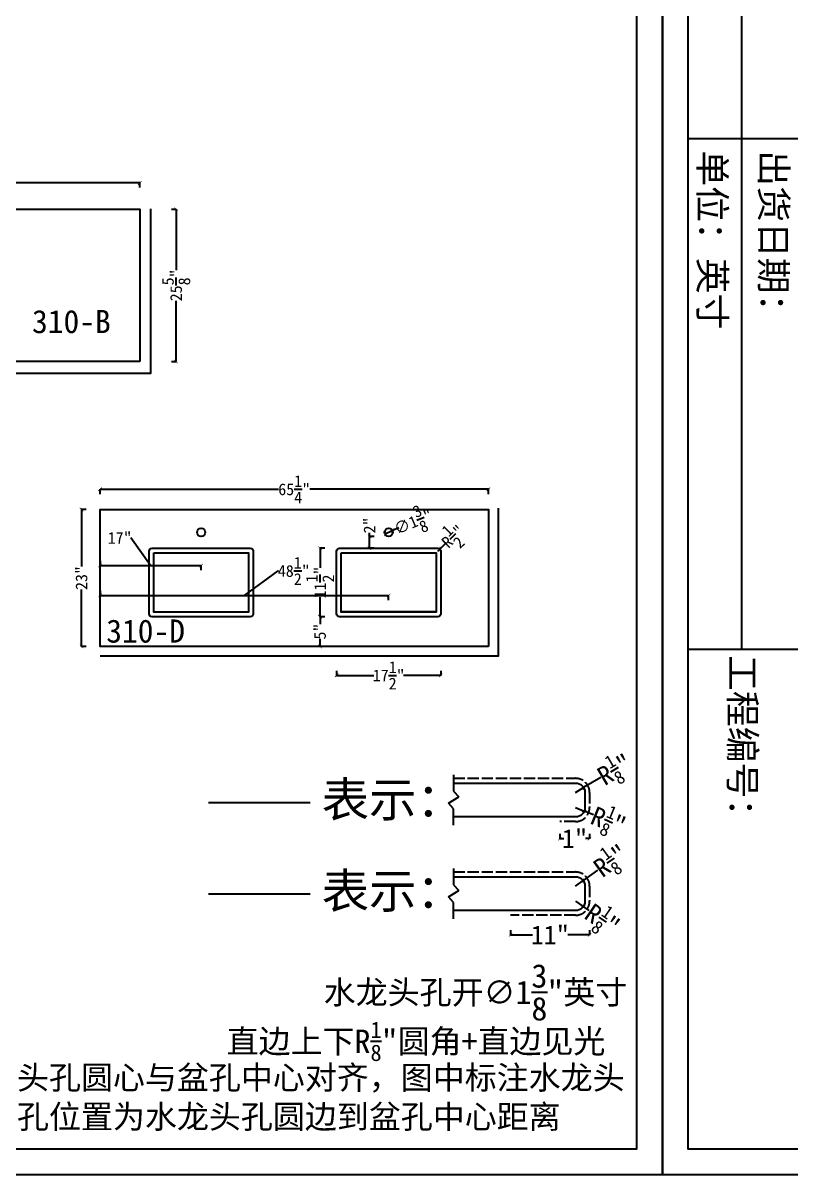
# Model space of a CAD drawing. Header units: millimetres. Extents: x 3183 to 64783, y -8707 to 2293.
# Drawn here: x 38954 to 42232, y -8707 to -3792 of the extents above; entities that cross this region are included whole.
import ezdxf
from ezdxf.lldxf.tags import DXFTag

# ---------------------------------------------------------------- set-up
doc = ezdxf.new("R2010")
doc.units = ezdxf.units.MM
doc.linetypes.add('ACAD_ISO02W100', pattern=[15, 12, -3])
for name, color, linetype in [('大样', 3, 'Continuous'), ('标注', 1, 'Continuous'), ('框', 4, 'Continuous'), ('编号', 6, 'Continuous'), ('说明', 8, 'Continuous')]:
    doc.layers.add(name, color=color, linetype=linetype)
doc.styles.get("Standard").update_dxf_attribs({"font": 'arial.ttf'})
doc.styles.add('样式 1', font='NSimSun.ttf')
tags = doc.linetypes.add('MB', pattern='A,0.5,-0.2,["MB",Standard,S=0.1,R=0,X=-0.1,Y=-0.05],-0.2', length=0.9).pattern_tags.tags
tags[6] = DXFTag(74, 10)
doc.linetypes.add('ZIGZAG', pattern='A,0.00254,-5.08,[131,ltypeshp.shx,S=5.08,R=0,X=-5.08,Y=0],-10.16,[131,ltypeshp.shx,S=5.08,R=180,X=5.08,Y=0],-5.08', length=20.32254)
doc.dimstyles.new('英寸', dxfattribs={"dimtxt": 50, "dimasz": 15, "dimexe": 1, "dimexo": 0.5, "dimtad": 0, "dimdec": 4, "dimlfac": 0.03937, "dimlunit": 5, "dimtxsty": '样式 1', "dimblk": 'ARCHTICK', "dimcen": 2.5, "dimclrt": 1, "dimadec": 0, "dimazin": 0, "dimtfac": 1, "dimtdec": 4, "dimtmove": 0, "dimatfit": 3, "dimfxl": 20, "dimfxlon": 1, "dimtolj": 1, "dimarcsym": 0})

# ---------------------------------------------------------------- blocks, each defined once
blk = doc.blocks.new('框')
for p, q in [((22381.4, -6593.4), (22381.4, -7291.7)), ((24363.8, -6593.4), (24363.8, -7291.7)), ((19174.7, -7084.3), (24363.8, -7084.3))]:
    blk.add_line(p, q)
at = {"layer": '框'}
for points in [[(16401.7, -391.7), (26401.7, -391.7), (26401.7, -7391.7), (16401.7, -7391.7)], [(16501.7, -491.7), (26301.7, -491.7), (26301.7, -7291.7), (16501.7, -7291.7)]]:
    blk.add_lwpolyline(points, close=True, dxfattribs=at)
at = {"layer": '框', "style": '样式 1'}
for tag, p in [('制图人：', (20840.1, -6764.8)), ('出图日期：', (22426.6, -6767.5)), ('图号：', (24401.3, -6776.7)), ('工程名称：', (19243.4, -6892.1)), ('车间确认：', (20840.1, -7012.5)), ('出货日期：', (22426.6, -7010.9)), ('工程编号：', (24384.7, -7131.5)), ('位置：', (19243.4, -7239.7)), ('确认：', (20840.1, -7240)), ('单位：', (22426.6, -7248.8))]:
    blk.add_attdef(tag, p, '', height=101.9, dxfattribs=at)
blk = doc.blocks.new('_ArchTick')
at = {"color": 0, "linetype": 'ByBlock', "const_width": 0.15}
blk.add_lwpolyline([(-0.5, -0.5), (0.5, 0.5)], dxfattribs=at)
blk = doc.blocks.new('*D380')
at = {"layer": 'Defpoints', "color": 0, "transparency": 16777216}
for p in [(41372.5, -7124.9), (41245, -7199.5), (41372.5, -7272.2)]:
    blk.add_point(p, dxfattribs=at)
at = {"layer": '标注', "color": 0, "lineweight": -2, "transparency": 16777216}
for p, q in [((41245, -7252.2), (41245, -7273.2)), ((41245, -7272.2), (41262.1, -7272.2)), ((41372.5, -7272.2), (41355.4, -7272.2)), ((41372.5, -7252.2), (41372.5, -7273.2))]:
    blk.add_line(p, q, dxfattribs=at)
at = {"layer": '标注', "color": 0, "lineweight": -2, "transparency": 16777216, "xscale": 15, "yscale": 15, "zscale": 15, "rotation": 180}
blk.add_blockref('_ArchTick', (41245, -7272.2), dxfattribs=at)
at = {"layer": '标注', "color": 0, "lineweight": -2, "transparency": 16777216, "xscale": 15, "yscale": 15, "zscale": 15}
blk.add_blockref('_ArchTick', (41372.5, -7272.2), dxfattribs=at)
at = {"layer": '标注', "color": 1, "transparency": 16777216, "insert": (41308.7, -7272.2), "char_height": 80, "attachment_point": 5, "style": '样式 1'}
blk.add_mtext('\\A1;1"', dxfattribs=at)
blk = doc.blocks.new('*D376')
at = {"layer": 'Defpoints', "color": 0, "transparency": 16777216}
for p in [(41312.5, -7139.5), (41349.5, -7154.6)]:
    blk.add_point(p, dxfattribs=at)
at = {"layer": '标注', "color": 0, "lineweight": -2, "transparency": 16777216}
for p in [(41312.5, -7139.5), (41388.8, -7170.6)]:
    blk.add_line(p, (41349.5, -7154.6), dxfattribs=at)
at = {"layer": '标注', "color": 0, "lineweight": -2, "transparency": 16777216, "xscale": 15, "yscale": 15, "zscale": 15, "rotation": 157.781988696462}
blk.add_blockref('_ArchTick', (41349.5, -7154.6), dxfattribs=at)
at = {"layer": '标注', "color": 1, "transparency": 16777216, "insert": (41453, -7196.8), "char_height": 80, "attachment_point": 5, "rotation": 337.782, "style": '样式 1'}
blk.add_mtext('\\A1;R{\\H0.7x;\\S1/8;}"', dxfattribs=at)
blk = doc.blocks.new('*D377')
at = {"layer": 'Defpoints', "color": 0, "transparency": 16777216}
for p in [(41312.5, -7074.8), (41347, -7054.5)]:
    blk.add_point(p, dxfattribs=at)
at = {"layer": '标注', "color": 0, "lineweight": -2, "transparency": 16777216}
for p in [(41419.9, -7011.8), (41312.5, -7074.8)]:
    blk.add_line(p, (41347, -7054.5), dxfattribs=at)
at = {"layer": '标注', "color": 0, "lineweight": -2, "transparency": 16777216, "xscale": 15, "yscale": 15, "zscale": 15, "rotation": 210.3681656591391}
blk.add_blockref('_ArchTick', (41347, -7054.5), dxfattribs=at)
at = {"layer": '标注', "color": 1, "transparency": 16777216, "insert": (41479.8, -6976.8), "char_height": 80, "width": 32.078, "attachment_point": 5, "rotation": 30.3682, "style": '样式 1'}
blk.add_mtext('\\A1;R{\\H0.7x;\\S1/8;}"', dxfattribs=at)
blk = doc.blocks.new('*D381')
at = {"layer": 'Defpoints', "color": 0, "transparency": 16777216}
for p in [(41372.5, -7524.6), (41034.9, -7599.2), (41372.5, -7682.9)]:
    blk.add_point(p, dxfattribs=at)
at = {"layer": '标注', "color": 0, "lineweight": -2, "transparency": 16777216}
for p, q in [((41034.9, -7662.9), (41034.9, -7683.9)), ((41372.5, -7662.9), (41372.5, -7683.9)), ((41034.9, -7682.9), (41128.4, -7682.9)), ((41372.5, -7682.9), (41278.9, -7682.9))]:
    blk.add_line(p, q, dxfattribs=at)
at = {"layer": '标注', "color": 0, "lineweight": -2, "transparency": 16777216, "xscale": 15, "yscale": 15, "zscale": 15, "rotation": 180}
blk.add_blockref('_ArchTick', (41034.9, -7682.9), dxfattribs=at)
at = {"layer": '标注', "color": 0, "lineweight": -2, "transparency": 16777216, "xscale": 15, "yscale": 15, "zscale": 15}
blk.add_blockref('_ArchTick', (41372.5, -7682.9), dxfattribs=at)
at = {"layer": '标注', "color": 1, "transparency": 16777216, "insert": (41203.7, -7682.9), "char_height": 80, "attachment_point": 5, "style": '样式 1'}
blk.add_mtext('\\A1;11"', dxfattribs=at)
blk = doc.blocks.new('*D378')
at = {"layer": 'Defpoints', "color": 0, "transparency": 16777216}
for p in [(41312.5, -7539.2), (41345.5, -7561.8)]:
    blk.add_point(p, dxfattribs=at)
at = {"layer": '标注', "color": 0, "lineweight": -2, "transparency": 16777216}
for p in [(41312.5, -7539.2), (41370.2, -7578.8)]:
    blk.add_line(p, (41345.5, -7561.8), dxfattribs=at)
at = {"layer": '标注', "color": 0, "lineweight": -2, "transparency": 16777216, "xscale": 15, "yscale": 15, "zscale": 15, "rotation": 145.4963367511813}
blk.add_blockref('_ArchTick', (41345.5, -7561.8), dxfattribs=at)
at = {"layer": '标注', "color": 1, "transparency": 16777216, "insert": (41427.3, -7618.1), "char_height": 80, "attachment_point": 5, "rotation": 325.4963, "style": '样式 1'}
blk.add_mtext('\\A1;R{\\H0.7x;\\S1/8;}"', dxfattribs=at)
blk = doc.blocks.new('*D379')
at = {"layer": 'Defpoints', "color": 0, "transparency": 16777216}
for p in [(41345, -7451.1), (41312.5, -7474.5)]:
    blk.add_point(p, dxfattribs=at)
at = {"layer": '标注', "color": 0, "lineweight": -2, "transparency": 16777216}
for p in [(41406.8, -7406.6), (41312.5, -7474.5)]:
    blk.add_line(p, (41345, -7451.1), dxfattribs=at)
at = {"layer": '标注', "color": 0, "lineweight": -2, "transparency": 16777216, "xscale": 15, "yscale": 15, "zscale": 15, "rotation": 215.7626729903164}
blk.add_blockref('_ArchTick', (41345, -7451.1), dxfattribs=at)
at = {"layer": '标注', "color": 1, "transparency": 16777216, "insert": (41463.1, -7366.1), "char_height": 80, "width": 32.078, "attachment_point": 5, "rotation": 35.7627, "style": '样式 1'}
blk.add_mtext('\\A1;R{\\H0.7x;\\S1/8;}"', dxfattribs=at)
blk = doc.blocks.new('*D468')
at = {"layer": 'Defpoints', "color": 0, "transparency": 16777216}
for p in [(39452.4, -4474), (37633.2, -4585.7), (39452.4, -4585.7)]:
    blk.add_point(p, dxfattribs=at)
at = {"layer": '标注', "color": 0, "lineweight": -2, "transparency": 16777216}
for p, q in [((37633.2, -4494), (37633.2, -4473)), ((39452.4, -4494), (39452.4, -4473)), ((37633.2, -4474), (38477.7, -4474)), ((39452.4, -4474), (38608, -4474))]:
    blk.add_line(p, q, dxfattribs=at)
at = {"layer": '标注', "color": 0, "lineweight": -2, "transparency": 16777216, "xscale": 15, "yscale": 15, "zscale": 15, "rotation": 180}
blk.add_blockref('_ArchTick', (37633.2, -4474), dxfattribs=at)
at = {"layer": '标注', "color": 0, "lineweight": -2, "transparency": 16777216, "xscale": 15, "yscale": 15, "zscale": 15}
blk.add_blockref('_ArchTick', (39452.4, -4474), dxfattribs=at)
at = {"layer": '标注', "color": 1, "transparency": 16777216, "insert": (38542.8, -4474), "char_height": 50, "attachment_point": 5, "style": '样式 1'}
blk.add_mtext('\\A1;71{\\H1x;\\S5/8;}"', dxfattribs=at)
blk = doc.blocks.new('*D469')
at = {"layer": 'Defpoints', "color": 0, "transparency": 16777216}
for p in [(39285.2, -4585.7), (39285.2, -5236.6), (39607.6, -5236.6)]:
    blk.add_point(p, dxfattribs=at)
at = {"layer": '标注', "color": 0, "lineweight": -2, "transparency": 16777216}
for p, q in [((39587.6, -4585.7), (39608.6, -4585.7)), ((39607.6, -4585.7), (39607.6, -4845.6)), ((39607.6, -5236.6), (39607.6, -4976.7)), ((39587.6, -5236.6), (39608.6, -5236.6))]:
    blk.add_line(p, q, dxfattribs=at)
at = {"layer": '标注', "color": 0, "lineweight": -2, "transparency": 16777216, "xscale": 15, "yscale": 15, "zscale": 15}
for p, rotation in [((39607.6, -4585.7), 90), ((39607.6, -5236.6), 270)]:
    blk.add_blockref('_ArchTick', p, dxfattribs=dict(at, rotation=rotation))
at = {"layer": '标注', "color": 1, "transparency": 16777216, "insert": (39607.6, -4911.1), "char_height": 50, "attachment_point": 5, "rotation": 90, "style": '样式 1'}
blk.add_mtext('\\A1;25{\\H1x;\\S5/8;}"', dxfattribs=at)
blk = doc.blocks.new('*D470')
at = {"layer": 'Defpoints', "color": 0, "transparency": 16777216}
for p in [(39283, -6073.7), (39714.8, -6107), (39714.8, -6325.1)]:
    blk.add_point(p, dxfattribs=at)
at = {"layer": '标注', "color": 0, "lineweight": -2, "transparency": 16777216}
for p, q in [((39415.2, -5988.9), (39413.9, -5988.9)), ((39498.9, -6107), (39415.2, -5988.9)), ((39283, -6087), (39283, -6108)), ((39283, -6107), (39714.8, -6107)), ((39714.8, -6127), (39714.8, -6106))]:
    blk.add_line(p, q, dxfattribs=at)
at = {"layer": '标注', "color": 0, "lineweight": -2, "transparency": 16777216, "xscale": 15, "yscale": 15, "zscale": 15, "rotation": 180}
blk.add_blockref('_ArchTick', (39283, -6107), dxfattribs=at)
at = {"layer": '标注', "color": 0, "lineweight": -2, "transparency": 16777216, "xscale": 15, "yscale": 15, "zscale": 15}
blk.add_blockref('_ArchTick', (39714.8, -6107), dxfattribs=at)
at = {"layer": '标注', "color": 1, "transparency": 16777216, "insert": (39366.7, -5988.9), "char_height": 50, "attachment_point": 5, "style": '样式 1'}
blk.add_mtext('\\A1;17"', dxfattribs=at)
blk = doc.blocks.new('*D471')
at = {"layer": 'Defpoints', "color": 0, "transparency": 16777216}
for p in [(39283, -6192.4), (40514.9, -6234.4), (40514.9, -6325.1)]:
    blk.add_point(p, dxfattribs=at)
at = {"layer": '标注', "color": 0, "lineweight": -2, "transparency": 16777216}
for p, q in [((39899, -6234.4), (40042.9, -6129.9)), ((40042.9, -6129.9), (40044.2, -6129.9)), ((39283, -6214.4), (39283, -6235.4)), ((39283, -6234.4), (40514.9, -6234.4)), ((40514.9, -6254.4), (40514.9, -6233.4))]:
    blk.add_line(p, q, dxfattribs=at)
at = {"layer": '标注', "color": 0, "lineweight": -2, "transparency": 16777216, "xscale": 15, "yscale": 15, "zscale": 15, "rotation": 180}
blk.add_blockref('_ArchTick', (39283, -6234.4), dxfattribs=at)
at = {"layer": '标注', "color": 0, "lineweight": -2, "transparency": 16777216, "xscale": 15, "yscale": 15, "zscale": 15}
blk.add_blockref('_ArchTick', (40514.9, -6234.4), dxfattribs=at)
at = {"layer": '标注', "color": 1, "transparency": 16777216, "insert": (40109.9, -6129.9), "char_height": 50, "attachment_point": 5, "style": '样式 1'}
blk.add_mtext('\\A1;48{\\H1x;\\S1/2;}"', dxfattribs=at)
blk = doc.blocks.new('*D472')
at = {"layer": 'Defpoints', "color": 0, "transparency": 16777216}
for p in [(40433.1, -5982.2), (40514.9, -5982.2), (40514.9, -6033)]:
    blk.add_point(p, dxfattribs=at)
at = {"layer": '标注', "color": 0, "lineweight": -2, "transparency": 16777216}
for p, q in [((40453.1, -5982.2), (40432.1, -5982.2)), ((40433.1, -5982.2), (40433.1, -5967.2)), ((40433.1, -6033), (40433.1, -5982.2)), ((40453.1, -6033), (40432.1, -6033))]:
    blk.add_line(p, q, dxfattribs=at)
at = {"layer": '标注', "color": 0, "lineweight": -2, "transparency": 16777216, "xscale": 15, "yscale": 15, "zscale": 15}
for p, rotation in [((40433.1, -5982.2), 90), ((40433.1, -6033), 270)]:
    blk.add_blockref('_ArchTick', p, dxfattribs=dict(at, rotation=rotation))
at = {"layer": '标注', "color": 1, "transparency": 16777216, "insert": (40433.1, -5935.6), "char_height": 50, "attachment_point": 5, "rotation": 90, "style": '样式 1'}
blk.add_mtext('\\A1;2"', dxfattribs=at)
blk = doc.blocks.new('*D473')
at = {"layer": 'Defpoints', "color": 0, "transparency": 16777216}
for p in [(40292.7, -6117.2), (40737.2, -6164.3), (40737.2, -6575.5)]:
    blk.add_point(p, dxfattribs=at)
at = {"layer": '标注', "color": 0, "lineweight": -2, "transparency": 16777216}
for p, q in [((40292.7, -6555.5), (40292.7, -6576.5)), ((40292.7, -6575.5), (40452, -6575.5)), ((40737.2, -6575.5), (40577.9, -6575.5)), ((40737.2, -6555.5), (40737.2, -6576.5))]:
    blk.add_line(p, q, dxfattribs=at)
at = {"layer": '标注', "color": 0, "lineweight": -2, "transparency": 16777216, "xscale": 15, "yscale": 15, "zscale": 15, "rotation": 180}
blk.add_blockref('_ArchTick', (40292.7, -6575.5), dxfattribs=at)
at = {"layer": '标注', "color": 0, "lineweight": -2, "transparency": 16777216, "xscale": 15, "yscale": 15, "zscale": 15}
blk.add_blockref('_ArchTick', (40737.2, -6575.5), dxfattribs=at)
at = {"layer": '标注', "color": 1, "transparency": 16777216, "insert": (40514.9, -6575.5), "char_height": 50, "attachment_point": 5, "style": '样式 1'}
blk.add_mtext('\\A1;17{\\H1x;\\S1/2;}"', dxfattribs=at)
blk = doc.blocks.new('*D474')
at = {"layer": 'Defpoints', "color": 0, "transparency": 16777216}
for p in [(40222, -6033), (40350.2, -6033), (40378.9, -6325.1)]:
    blk.add_point(p, dxfattribs=at)
at = {"layer": '标注', "color": 0, "lineweight": -2, "transparency": 16777216}
for p, q in [((40242, -6033), (40221, -6033)), ((40222, -6033), (40222, -6116.2)), ((40222, -6325.1), (40222, -6242)), ((40242, -6325.1), (40221, -6325.1))]:
    blk.add_line(p, q, dxfattribs=at)
at = {"layer": '标注', "color": 0, "lineweight": -2, "transparency": 16777216, "xscale": 15, "yscale": 15, "zscale": 15}
for p, rotation in [((40222, -6033), 90), ((40222, -6325.1), 270)]:
    blk.add_blockref('_ArchTick', p, dxfattribs=dict(at, rotation=rotation))
at = {"layer": '标注', "color": 1, "transparency": 16777216, "insert": (40222, -6179.1), "char_height": 50, "attachment_point": 5, "rotation": 90, "style": '样式 1'}
blk.add_mtext('\\A1;11{\\H1x;\\S1/2;}"', dxfattribs=at)
blk = doc.blocks.new('*D475')
at = {"layer": 'Defpoints', "color": 0, "transparency": 16777216}
for p in [(40478.3, -6325.1), (40222, -6452.1), (40478.3, -6452.1)]:
    blk.add_point(p, dxfattribs=at)
at = {"layer": '标注', "color": 0, "lineweight": -2, "transparency": 16777216}
for p, q in [((40242, -6325.1), (40221, -6325.1)), ((40222, -6325.1), (40222, -6357.3)), ((40222, -6452.1), (40222, -6420)), ((40242, -6452.1), (40221, -6452.1))]:
    blk.add_line(p, q, dxfattribs=at)
at = {"layer": '标注', "color": 0, "lineweight": -2, "transparency": 16777216, "xscale": 15, "yscale": 15, "zscale": 15}
for p, rotation in [((40222, -6325.1), 90), ((40222, -6452.1), 270)]:
    blk.add_blockref('_ArchTick', p, dxfattribs=dict(at, rotation=rotation))
at = {"layer": '标注', "color": 1, "transparency": 16777216, "insert": (40222, -6388.6), "char_height": 50, "attachment_point": 5, "rotation": 90, "style": '样式 1'}
blk.add_mtext('\\A1;5"', dxfattribs=at)
blk = doc.blocks.new('*D476')
at = {"layer": 'Defpoints', "color": 0, "transparency": 16777216}
for p in [(40498.9, -5971.6), (40531, -5957.9)]:
    blk.add_point(p, dxfattribs=at)
at = {"layer": '标注', "color": 0, "lineweight": -2, "transparency": 16777216}
for p in [(40558.6, -5946.1), (40498.9, -5971.6)]:
    blk.add_line(p, (40531, -5957.9), dxfattribs=at)
at = {"layer": '标注', "color": 0, "lineweight": -2, "transparency": 16777216, "xscale": 15, "yscale": 15, "zscale": 15}
for p, rotation in [((40531, -5957.9), 203.1156398489249), ((40498.9, -5971.6), 23.11563984892492)]:
    blk.add_blockref('_ArchTick', p, dxfattribs=dict(at, rotation=rotation))
at = {"layer": '标注', "color": 1, "transparency": 16777216, "insert": (40619.5, -5920.1), "char_height": 50, "attachment_point": 5, "rotation": 23.1156, "style": '样式 1'}
blk.add_mtext('\\A1;∅1{\\H1x;\\S3/8;}"', dxfattribs=at)
blk = doc.blocks.new('*D477')
at = {"layer": 'Defpoints', "color": 0, "transparency": 16777216}
for p in [(40724.5, -6045.7), (40733.6, -6036.9)]:
    blk.add_point(p, dxfattribs=at)
at = {"layer": '标注', "color": 0, "lineweight": -2, "transparency": 16777216}
for p in [(40724.5, -6045.7), (40755.1, -6016)]:
    blk.add_line(p, (40733.6, -6036.9), dxfattribs=at)
at = {"layer": '标注', "color": 0, "lineweight": -2, "transparency": 16777216, "xscale": 15, "yscale": 15, "zscale": 15, "rotation": 224.1749213794112}
blk.add_blockref('_ArchTick', (40733.6, -6036.9), dxfattribs=at)
at = {"layer": '标注', "color": 1, "transparency": 16777216, "insert": (40789.5, -5982.5), "char_height": 50, "attachment_point": 5, "rotation": 44.1749, "style": '样式 1'}
blk.add_mtext('\\A1;R{\\H1x;\\S1/2;}"', dxfattribs=at)
blk = doc.blocks.new('*D478')
at = {"layer": 'Defpoints', "color": 0, "transparency": 16777216}
for p in [(40940.4, -5781.5), (39283, -5867.9), (40940.4, -5867.9)]:
    blk.add_point(p, dxfattribs=at)
at = {"layer": '标注', "color": 0, "lineweight": -2, "transparency": 16777216}
for p, q in [((39283, -5801.5), (39283, -5780.5)), ((39283, -5781.5), (40044.9, -5781.5)), ((40940.4, -5781.5), (40178.6, -5781.5)), ((40940.4, -5801.5), (40940.4, -5780.5))]:
    blk.add_line(p, q, dxfattribs=at)
at = {"layer": '标注', "color": 0, "lineweight": -2, "transparency": 16777216, "xscale": 15, "yscale": 15, "zscale": 15, "rotation": 180}
blk.add_blockref('_ArchTick', (39283, -5781.5), dxfattribs=at)
at = {"layer": '标注', "color": 0, "lineweight": -2, "transparency": 16777216, "xscale": 15, "yscale": 15, "zscale": 15}
blk.add_blockref('_ArchTick', (40940.4, -5781.5), dxfattribs=at)
at = {"layer": '标注', "color": 1, "transparency": 16777216, "insert": (40111.7, -5781.5), "char_height": 50, "attachment_point": 5, "style": '样式 1'}
blk.add_mtext('\\A1;65{\\H1x;\\S1/4;}"', dxfattribs=at)
blk = doc.blocks.new('*D479')
at = {"layer": 'Defpoints', "color": 0, "transparency": 16777216}
for p in [(39377.2, -5867.9), (39204.2, -6452.1), (39377.2, -6452.1)]:
    blk.add_point(p, dxfattribs=at)
at = {"layer": '标注', "color": 0, "lineweight": -2, "transparency": 16777216}
for p, q in [((39224.2, -5867.9), (39203.2, -5867.9)), ((39204.2, -5867.9), (39204.2, -6110.5)), ((39204.2, -6452.1), (39204.2, -6209.5)), ((39224.2, -6452.1), (39203.2, -6452.1))]:
    blk.add_line(p, q, dxfattribs=at)
at = {"layer": '标注', "color": 0, "lineweight": -2, "transparency": 16777216, "xscale": 15, "yscale": 15, "zscale": 15}
for p, rotation in [((39204.2, -5867.9), 90), ((39204.2, -6452.1), 270)]:
    blk.add_blockref('_ArchTick', p, dxfattribs=dict(at, rotation=rotation))
at = {"layer": '标注', "color": 1, "transparency": 16777216, "insert": (39204.2, -6160), "char_height": 50, "attachment_point": 5, "rotation": 90, "style": '样式 1'}
blk.add_mtext('\\A1;23"', dxfattribs=at)

msp = doc.modelspace()

# ---------------------------------------------------------------- linework, layer by layer
for p, q in [((40791.95511, -7000.07074), (40791.95511, -7069.46682)), ((40791.95511, -7069.46682), (40813.7236, -7093.68529)), ((40770.18661, -7120.5356), (40813.7236, -7093.68529)), ((40791.95511, -7144.75407), (40770.18661, -7120.5356)), ((40791.95511, -7214.15015), (40791.95511, -7144.75407)), ((40791.95511, -7399.79838), (40791.95511, -7469.19446)), ((40791.95511, -7469.19446), (40813.7236, -7493.41293)), ((40770.18661, -7520.26325), (40813.7236, -7493.41293)), ((40791.95511, -7544.48172), (40770.18661, -7520.26325)), ((40791.95511, -7613.8778), (40791.95511, -7544.48172))]:
    msp.add_line(p, q)
at = {"linetype": 'ZIGZAG', "ltscale": 15}
msp.add_line((39745.71208, -7118.09391), (40179.61685, -7118.09391), dxfattribs=at)
at = {"linetype": 'MB', "ltscale": 470}
msp.add_line((39745.71208, -7507.88816), (40179.61685, -7507.88816), dxfattribs=at)
for points in [[(39452.43822, -5236.57763), (37633.16322, -5236.57763), (37633.16322, -4585.70263), (39452.43822, -4585.70263)], [(40940.39916, -6452.11812), (39283.04916, -6452.11812), (39283.04916, -5867.91812), (40940.39916, -5867.91812)]]:
    msp.add_lwpolyline(points, close=True)
for points in [[(39505.29916, -6033.01812), (39924.39916, -6033.01812, -0.4142135624), (39937.09916, -6045.71812), (39937.09916, -6312.41812, -0.4142135624), (39924.39916, -6325.11812), (39505.29916, -6325.11812, -0.4142135624), (39492.59916, -6312.41812), (39492.59916, -6045.71812, -0.4142135624)], [(40305.39916, -6033.01812), (40724.49916, -6033.01812, -0.4142135624), (40737.19916, -6045.71812), (40737.19916, -6312.41812, -0.4142135624), (40724.49916, -6325.11812), (40305.39916, -6325.11812, -0.4142135624), (40292.69916, -6312.41812), (40292.69916, -6045.71812, -0.4142135624)]]:
    msp.add_lwpolyline(points, format="xyb", close=True)
at = {"linetype": 'ACAD_ISO02W100', "ltscale": 4}
for points in [[(40791.95511, -7014.76878), (41312.49255, -7014.76878, -0.4142135624), (41372.49255, -7074.76878), (41372.49255, -7139.45211, -0.4142135624), (41312.49255, -7199.45211), (41244.99817, -7199.45211)], [(40791.95511, -7414.49642), (41312.49255, -7414.49642, -0.4142135624), (41372.49255, -7474.49642), (41372.49255, -7539.17976, -0.4142135624), (41312.49255, -7599.17976), (41034.87345, -7599.17976)]]:
    msp.add_lwpolyline(points, format="xyb", dxfattribs=at)
for points in [[(40791.95511, -7034.76878), (41312.49255, -7034.76878, -0.4142135624), (41352.49255, -7074.76878), (41352.49255, -7139.45211, -0.4142135624), (41312.49255, -7179.45211), (40791.95511, -7179.45211)], [(40791.95511, -7434.49642), (41312.49255, -7434.49642, -0.4142135624), (41352.49255, -7474.49642), (41352.49255, -7539.17976, -0.4142135624), (41312.49255, -7579.17976), (40791.95511, -7579.17976)]]:
    msp.add_lwpolyline(points, format="xyb")
for centre in [(39714.84916, -5964.75562), (40514.94916, -5964.75562)]:
    msp.add_circle(centre, 17.4625)
at = {"layer": '大样', "linetype": 'ZIGZAG', "ltscale": 5}
for points in [[(37585.39293, -4583.64267), (37585.39293, -5285.64347), (39499.33095, -5285.64347), (39499.33095, -4583.96204)], [(39283.68077, -6491.44066), (40983.97847, -6491.44066), (40983.97847, -5862.38496)]]:
    msp.add_lwpolyline(points, dxfattribs=at)
for points in [[(39512.59916, -6053.01812), (39917.09916, -6053.01812), (39917.09916, -6305.11812), (39512.59916, -6305.11812)], [(40312.69916, -6052.73126), (40717.19916, -6052.73126), (40717.19916, -6304.83126), (40312.69916, -6304.83126)], [(40312.69916, -6053.01812), (40717.19916, -6053.01812), (40717.19916, -6305.11812), (40312.69916, -6305.11812)]]:
    msp.add_lwpolyline(points, close=True, dxfattribs=at)

# ---------------------------------------------------------------- block references
at = {"layer": '框', "xscale": 1.1, "yscale": 1.1, "zscale": 1.1, "rotation": 270}
msp.add_blockref('框', (42113.73076, 20334.46211), dxfattribs=at)
at = {"layer": '框'}
ref = msp.add_blockref('框', (49813.73076, 20334.46211), dxfattribs=dict(at, xscale=1.1, yscale=1.1, zscale=1.1, rotation=270))
ref.add_attrib('工程编号：', '工程编号：', (41969.07718, -6488.7132), dxfattribs={"height": 112.081678, "rotation": 270, "style": '样式 1'})
ref.add_attrib('出货日期：', '出货日期：', (42101.71776, -4334.785), dxfattribs={"height": 112.081678, "rotation": 270, "style": '样式 1'})
ref.add_attrib('单位：', '单位：英寸', (41840.04302, -4334.785), dxfattribs={"height": 112.081678, "rotation": 270, "style": '样式 1'})

# ---------------------------------------------------------------- texts
at = {"style": '样式 1'}
for p in [(40229.05657, -7179.06421), (40229.05657, -7568.85846)]:
    msp.add_text('表示：', height=148.335143, dxfattribs=at).set_placement(p)
at = {"layer": '编号', "style": '样式 1'}
for s, p in [('310-B', (38992.88224, -5114.8777)), ('310-D', (39309.62924, -6435.65727))]:
    msp.add_text(s, height=98.784974, dxfattribs=at).set_placement(p)
at = {"layer": '说明', "char_height": 100.0649113, "attachment_point": 1, "style": '样式 1'}
for s, insert, width in [('\\A1;水龙头孔开∅1\\S3/8;"英寸', (40237.53961, -7807.77114), 1302.0825707), ('\\A1;\\pxql;直边上下R{\\H0.7x;\\S1/8;}"圆角+直边见光', (39823.23137, -8052.88307), 1776.3365841), ('水龙头孔圆心与盆孔中心对齐，图中标注水龙头孔开孔位置为水龙头孔圆边到盆孔中心距离', (38655.7927, -8241.77375), 2932.7286827)]:
    msp.add_mtext(s, dxfattribs=dict(at, insert=insert, width=width))

# ---------------------------------------------------------------- dimensions: what is measured, and where the dimension line sits
at = {"layer": '标注'}
for base, p1, p2, picture, middle in [((39452.43822, -4473.96292), (37633.16322, -4585.70263), (39452.43822, -4585.70263), '*D468', (38542.80072, -4473.96292)), ((40940.39916, -5781.538), (39283.04916, -5867.91812), (40940.39916, -5867.91812), '*D478', (40111.72416, -5781.538)), ((40737.19916, -6575.50053), (40292.69916, -6117.20907), (40737.19916, -6164.32448), '*D473', (40514.94916, -6575.50053))]:
    dim = msp.add_linear_dim(base=base, p1=p1, p2=p2, dimstyle='英寸', override={"dimpost": '"'}, dxfattribs=at)
    dim.commit()
    dim.dimension.update_dxf_attribs({"geometry": picture, "text_midpoint": middle})
for base, p1, p2, picture, middle in [((39607.63478, -5236.57763), (39285.24423, -4585.70263), (39285.24423, -5236.57763), '*D469', (39607.63478, -4911.14013)), ((39204.20596, -6452.11812), (39377.20482, -5867.91812), (39377.20482, -6452.11812), '*D479', (39204.20596, -6160.01812)), ((40433.1288, -5982.21812), (40514.94916, -6033.01812), (40514.94916, -5982.21812), '*D472', (40433.1288, -5935.58754)), ((40222.04958, -6033.01812), (40378.87164, -6325.11812), (40350.16338, -6033.01812), '*D474', (40222.04958, -6179.06812)), ((40222.04958, -6452.11812), (40478.27749, -6325.11812), (40478.27749, -6452.11812), '*D475', (40222.04958, -6388.61812))]:
    dim = msp.add_linear_dim(base=base, p1=p1, p2=p2, angle=90, dimstyle='英寸', override={"dimpost": '"'}, dxfattribs=at)
    dim.commit()
    dim.dimension.update_dxf_attribs({"geometry": picture, "text_midpoint": middle})
dim = msp.add_diameter_dim_2p(p1=(40498.88865, -5971.61119), p2=(40531.00968, -5957.90005), dimstyle='英寸', override={"dimpost": '"'}, dxfattribs=at)
dim.commit()
dim.dimension.update_dxf_attribs({"geometry": '*D476', "text_midpoint": (40619.54824, -5920.10658)})
dim = msp.add_radius_dim(center=(40724.49916, -6045.71812), mpoint=(40733.6078, -6036.86811), dimstyle='英寸', override={"dimpost": '"'}, dxfattribs=at)
dim.commit()
dim.dimension.update_dxf_attribs({"geometry": '*D477', "text_midpoint": (40789.53009, -5982.53367)})
for base, p1, p2, picture, middle in [((39714.84916, -6106.95228), (39283.04916, -6073.74963), (39714.84916, -6325.11812), '*D470', (39413.31247, -5988.86281)), ((40514.94916, -6234.39786), (39283.04916, -6192.44656), (40514.94916, -6325.11812), '*D471', (40044.8034, -6129.91342))]:
    dim = msp.add_linear_dim(base=base, p1=p1, p2=p2, dimstyle='英寸', override={"dimpost": '"', "dimtmove": 1}, dxfattribs=at)
    dim.commit()
    dim.dimension.update_dxf_attribs({"geometry": picture, "text_midpoint": middle, "dimtype": 160})
for center, mpoint, picture, middle in [((41312.49255, -7074.76878), (41347.00434, -7054.5466), '*D377', (41479.75061, -6976.76393)), ((41312.49255, -7139.45211), (41349.52262, -7154.57738), '*D376', (41452.99693, -7196.84242)), ((41312.49255, -7474.49642), (41344.95034, -7451.11926), '*D379', (41463.05154, -7366.05889))]:
    dim = msp.add_radius_dim(center=center, mpoint=mpoint, text='R{\\H0.7x;\\S1/8;}"', dimstyle='英寸', override={"dimtxt": 80, "dimpost": '"'}, dxfattribs=at)
    dim.commit()
    dim.dimension.update_dxf_attribs({"geometry": picture, "text_midpoint": middle, "dimtype": 164})
for base, p1, p2, text, picture, middle in [((41372.49255, -7272.16455), (41244.99817, -7199.45211), (41372.49255, -7124.88443), '1"', '*D380', (41308.74536, -7272.16455)), ((41372.49255, -7682.89966), (41034.87345, -7599.17976), (41372.49255, -7524.61208), '11"', '*D381', (41203.683, -7682.89966))]:
    dim = msp.add_linear_dim(base=base, p1=p1, p2=p2, text=text, dimstyle='英寸', override={"dimtxt": 80, "dimpost": '"'}, dxfattribs=at)
    dim.commit()
    dim.dimension.update_dxf_attribs({"geometry": picture, "text_midpoint": middle})
dim = msp.add_radius_dim(center=(41312.49255, -7539.17976), mpoint=(41345.45615, -7561.83811), text='R{\\H0.7x;\\S1/8;}"', dimstyle='英寸', override={"dimtxt": 80, "dimpost": '"'}, dxfattribs=at)
dim.commit()
dim.dimension.update_dxf_attribs({"geometry": '*D378', "text_midpoint": (41427.32131, -7618.11019)})

doc.saveas('drawing.dxf')
